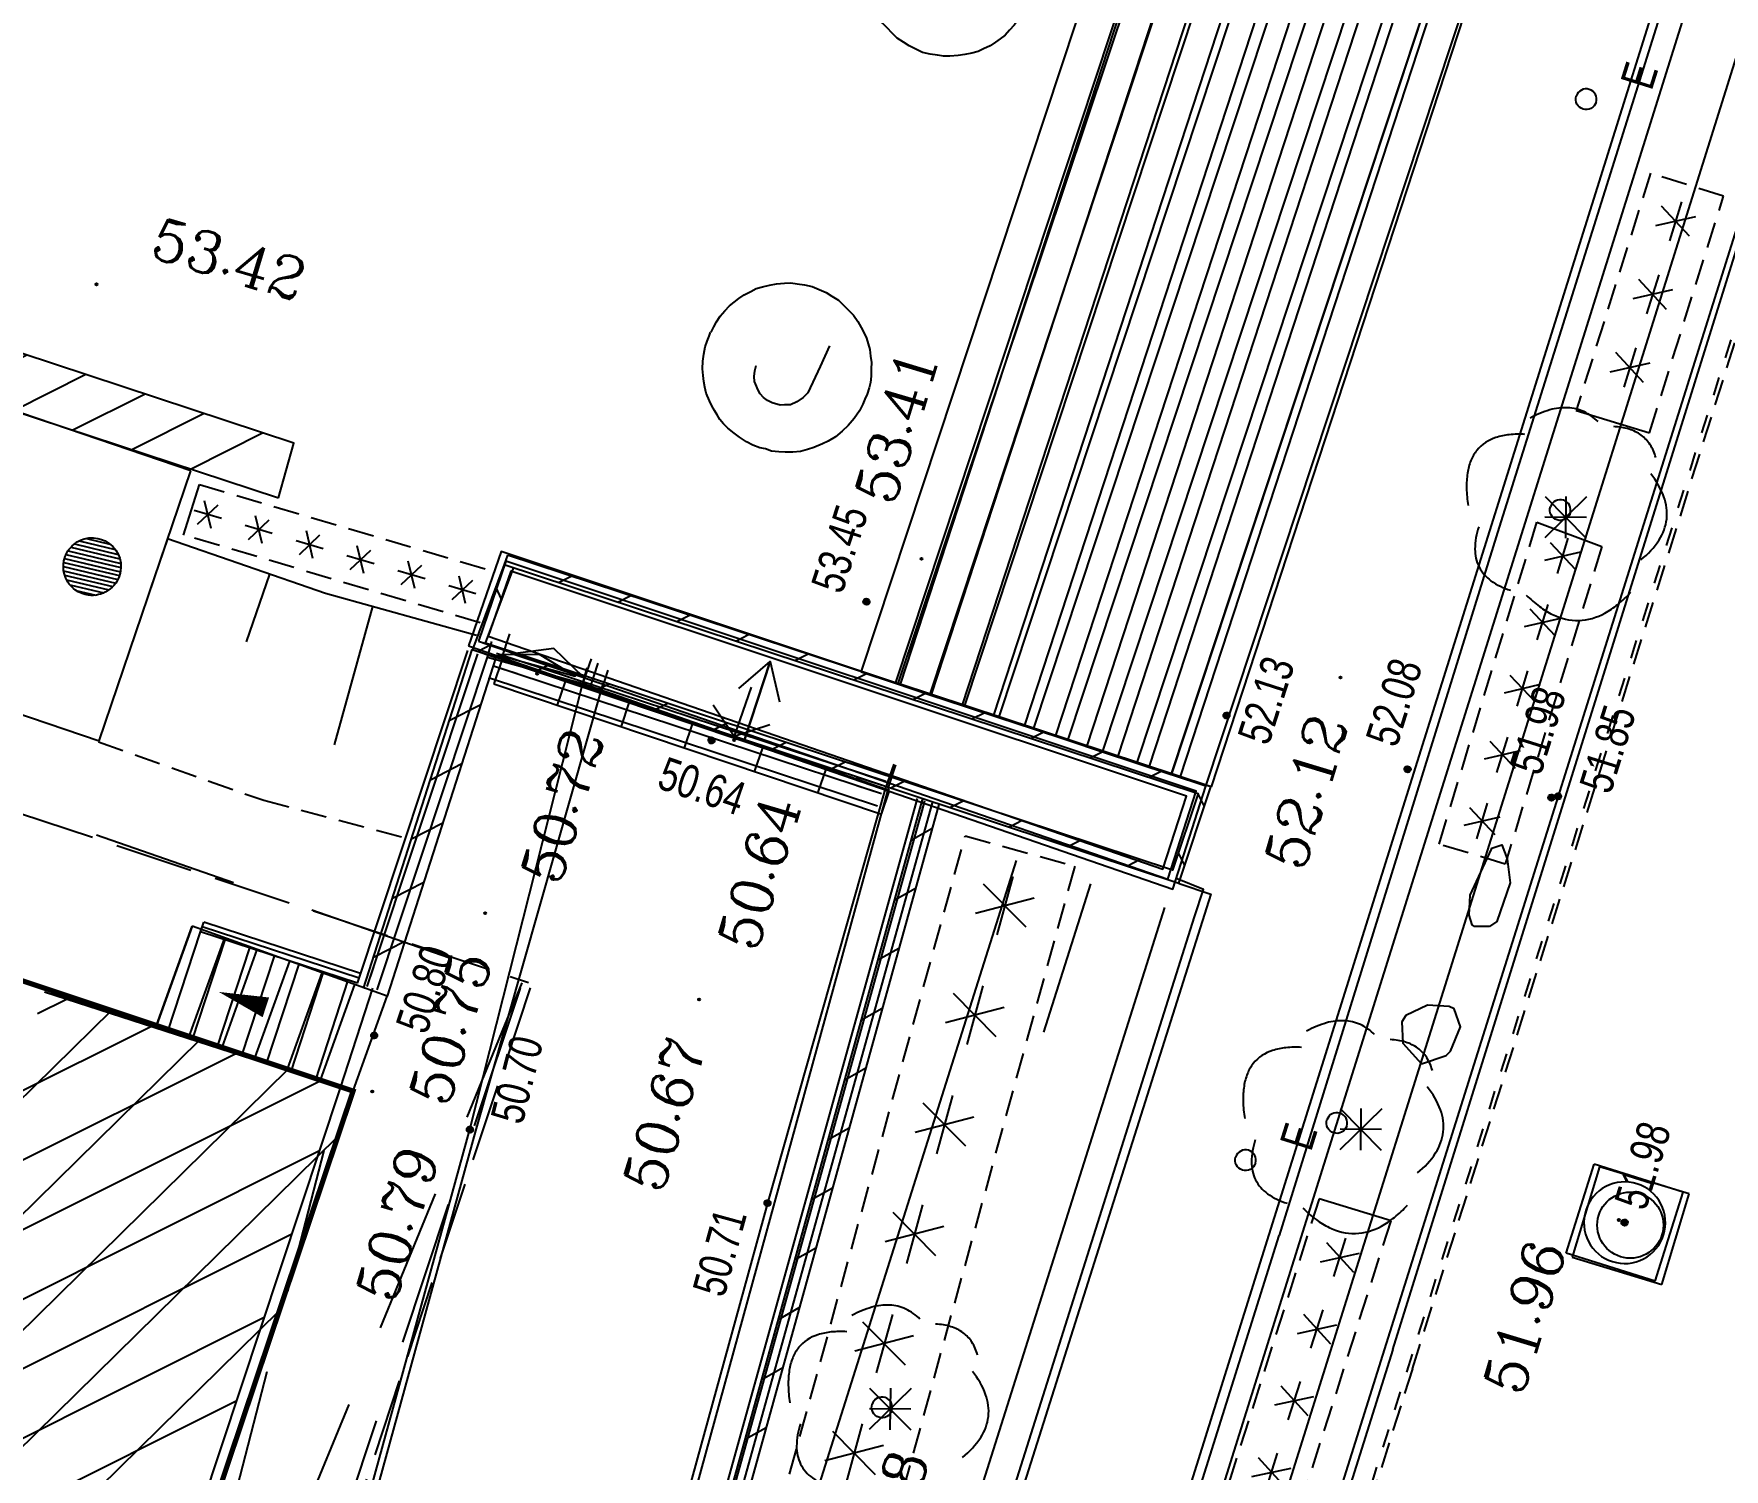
# Model space of a CAD drawing. Extents: x 661856 to 662117, y 6866905 to 6867165.
# Drawn here: x 662033.49 to 662049.8, y 6866967.09 to 6866980.94 of the extents above; entities that cross this region are included whole.
import ezdxf
from ezdxf.enums import TextEntityAlignment as Align

# ---------------------------------------------------------------- set-up
doc = ezdxf.new("R2010")
doc.units = 0
for name, pattern in [('CONTINU', [0]), ('DISCONTIN', [0.75, 0.5, -0.25]), ('HIDDEN', [0.375, 0.25, -0.125]), ('JSI_TCO', [1, 0.5, 0.5]), ('JSI_TIC', [0.2, 0.08, 0.01, -0.1, 0.01]), ('JSI_TIL2', [1.2, 0.6, 0.1, -0.4, 0.1]), ('PARALLEL', [0]), ('USTATION2', [1, 0.75, -0.25])]:
    doc.linetypes.add(name, pattern=pattern)
doc.layers.get('0').update_dxf_attribs({"linetype": 'CONTINUOUS'})
for name, color, linetype in [('ACCES', 7, 'CONTINU'), ('ALTI', 140, 'CONTINUOUS'), ('ARBRES', 3, 'CONTINU'), ('BATI', 6, 'CONTINUOUS'), ('BATI_LEGER', 7, 'CONTINU'), ('BATI_PUBLIC', 7, 'CONTINU'), ('BORDURE', 7, 'CONTINU'), ('COTE_ALTI', 8, 'CONTINU'), ('COTE_DE_SEUIL', 8, 'CONTINU'), ('ESCALIER', 7, 'CONTINU'), ('HACHURE', 7, 'CONTINUOUS'), ('HAIE', 3, 'CONTINU'), ('LIGNE_DIVERS', 7, 'CONTINU'), ('LIMITE', 7, 'CONTINUOUS'), ('MOB-URB', 6, 'CONTINU'), ('MUR', 7, 'CONTINU'), ('OBJASS', 22, 'CONTINUOUS'), ('OBJEAU', 4, 'CONTINUOUS'), ('OBJET_ASSAINIS', 5, 'CONTINU'), ('OUVRAGE_ART_DA', 7, 'CONTINU'), ('OUVRAGE_ART_PI', 7, 'CONTINU'), ('TALUS', 3, 'CONTINU'), ('VEGETATION', 3, 'CONTINUOUS'), ('VOIRIE', 7, 'CONTINUOUS')]:
    doc.layers.add(name, color=color, linetype=linetype)
doc.styles.add('COMPLEX', font='COMPLEX')
doc.styles.get("Standard").update_dxf_attribs({"font": 'ARIALUNI.ttf', "height": 2})
doc.linetypes.add('JSI_HAIED', pattern='A,0.48,0.06,-0.1,[138,jsi_form.shx,S=0.05,R=0,X=-0.1,Y=0],0.06', length=0.7)
doc.linetypes.add('JSI_HAIEG', pattern='A,0.48,0.06,-0.1,[137,jsi_form.shx,S=0.05,R=0,X=-0.1,Y=0],0.06', length=0.7)
doc.linetypes.add('JSI_MUA', pattern='A,0.0001,[130,jsi_form.shx,S=0.5,R=0,X=-0.125,Y=0],-0.75', length=0.7501)
doc.linetypes.add('JSI_MUD', pattern='A,0.0001,[130,jsi_form.shx,S=0.5,R=0,X=0.875,Y=0],-0.75', length=0.7501)
doc.linetypes.add('JSI_MUG', pattern='A,0.0001,[130,jsi_form.shx,S=0.5,R=0,X=-0.125,Y=0],-0.75', length=0.7501)
doc.linetypes.add('JSI_MUR', pattern='A,1e-06,-0.5,[130,jsi_form.shx,S=0.7,R=315,X=0.05,Y=0],-0.5', length=1.000001)

# ---------------------------------------------------------------- blocks, each defined once
blk = doc.blocks.new('*X93')
at = {"layer": 'HAIE', "color": 3, "linetype": 'CONTINU'}
for p, q in [((610682.309, 133478.416), (610682.158, 133477.851)), ((610682.516, 133478.21), (610681.951, 133478.057)), ((610682.44, 133477.927), (610682.026, 133478.34)), ((610682.159, 133476.868), (610681.745, 133477.281)), ((610682.027, 133477.357), (610681.877, 133476.792)), ((610682.234, 133477.151), (610681.67, 133476.998)), ((610681.745, 133476.298), (610681.595, 133475.733)), ((610681.952, 133476.092), (610681.388, 133475.939)), ((610681.877, 133475.809), (610681.463, 133476.222)), ((610681.595, 133474.75), (610681.181, 133475.163)), ((610681.463, 133475.239), (610681.313, 133474.674)), ((610681.67, 133475.033), (610681.106, 133474.881)), ((610681.182, 133474.18), (610681.031, 133473.615)), ((610681.389, 133473.974), (610680.824, 133473.822)), ((610681.313, 133473.691), (610680.899, 133474.104)), ((610681.032, 133472.632), (610680.618, 133473.045)), ((610680.9, 133473.121), (610680.75, 133472.556)), ((610681.107, 133472.915), (610680.543, 133472.763))]:
    blk.add_line(p, q, dxfattribs=at)
blk = doc.blocks.new('*X94')
at = {"layer": 'BATI_PUBLIC', "color": 7, "linetype": 'CONTINU'}
for p, q in [((610669.651, 133473.079), (610673.621, 133477.049)), ((610669.102, 133471.399), (610674.476, 133476.773)), ((610668.554, 133469.719), (610675.331, 133476.496)), ((610668.005, 133468.039), (610675.815, 133475.849)), ((610667.457, 133466.359), (610675.267, 133474.169))]:
    blk.add_line(p, q, dxfattribs=at)
blk = doc.blocks.new('*X96')
at = {"layer": 'MUR', "color": 7, "linetype": 'CONTINU'}
for p, q in [((610677.354, 133481.043), (610677.296, 133481.167)), ((610677.901, 133481.214), (610678.023, 133481.277)), ((610678.473, 133481.031), (610678.594, 133481.094)), ((610679.044, 133480.848), (610679.166, 133480.911)), ((610679.615, 133480.665), (610679.737, 133480.728)), ((610677.253, 133480.607), (610677.131, 133480.544)), ((610680.187, 133480.482), (610680.308, 133480.545)), ((610677.824, 133480.423), (610677.702, 133480.361)), ((610680.758, 133480.299), (610680.88, 133480.362)), ((610678.395, 133480.24), (610678.273, 133480.177)), ((610681.33, 133480.116), (610681.451, 133480.179)), ((610678.966, 133480.056), (610678.845, 133479.994)), ((610679.538, 133479.873), (610679.416, 133479.811)), ((610681.901, 133479.934), (610682.023, 133479.996)), ((610680.109, 133479.69), (610679.987, 133479.627)), ((610682.473, 133479.751), (610682.594, 133479.813)), ((610683.044, 133479.568), (610683.166, 133479.63)), ((610680.68, 133479.506), (610680.559, 133479.444)), ((610683.615, 133479.385), (610683.737, 133479.447)), ((610681.251, 133479.323), (610681.13, 133479.26)), ((610684.087, 133479.228), (610684.149, 133479.106)), ((610681.823, 133479.139), (610681.701, 133479.077)), ((610682.394, 133478.956), (610682.272, 133478.893)), ((610682.965, 133478.772), (610682.844, 133478.71)), ((610683.537, 133478.589), (610683.415, 133478.526)), ((610683.902, 133478.657), (610683.965, 133478.535))]:
    blk.add_line(p, q, dxfattribs=at)
blk = doc.blocks.new('*X98')
at = {"layer": 'MUR', "color": 7, "linetype": 'CONTINU'}
for p, q in [((610681.325, 133478.759), (610681.525, 133478.875)), ((610681.17, 133478.18), (610681.37, 133478.295)), ((610681.014, 133477.6), (610681.215, 133477.716)), ((610680.859, 133477.021), (610681.059, 133477.136)), ((610680.704, 133476.441), (610680.904, 133476.557)), ((610680.549, 133475.862), (610680.749, 133475.977)), ((610680.393, 133475.282), (610680.593, 133475.398)), ((610680.238, 133474.702), (610680.438, 133474.818)), ((610680.083, 133474.123), (610680.283, 133474.238)), ((610679.927, 133473.543), (610680.128, 133473.659)), ((610679.772, 133472.964), (610679.972, 133473.079))]:
    blk.add_line(p, q, dxfattribs=at)
blk = doc.blocks.new('*X108')
at = {"layer": 'HAIE', "color": 3, "linetype": 'CONTINU'}
for p, q in [((610685.438, 133474.582), (610685.552, 133474.952)), ((610685.307, 133474.724), (610685.684, 133474.81)), ((610685.364, 133474.909), (610685.627, 133474.625)), ((610685.15, 133474.216), (610685.413, 133473.932)), ((610685.224, 133473.889), (610685.338, 133474.259)), ((610685.093, 133474.031), (610685.47, 133474.117)), ((610684.936, 133473.523), (610685.199, 133473.239)), ((610685.01, 133473.196), (610685.125, 133473.566)), ((610684.879, 133473.338), (610685.256, 133473.424)), ((610684.722, 133472.83), (610684.985, 133472.546)), ((610684.797, 133472.503), (610684.911, 133472.873)), ((610684.665, 133472.645), (610685.042, 133472.731)), ((610684.583, 133471.81), (610684.697, 133472.18)), ((610684.451, 133471.952), (610684.828, 133472.038)), ((610684.508, 133472.137), (610684.771, 133471.853)), ((610684.294, 133471.444), (610684.557, 133471.16)), ((610684.369, 133471.117), (610684.483, 133471.487)), ((610684.237, 133471.259), (610684.614, 133471.345)), ((610684.081, 133470.751), (610684.344, 133470.468)), ((610684.155, 133470.425), (610684.269, 133470.794)), ((610684.023, 133470.566), (610684.401, 133470.652)), ((610683.867, 133470.058), (610684.13, 133469.775)), ((610683.941, 133469.732), (610684.055, 133470.101)), ((610683.81, 133469.873), (610684.187, 133469.959)), ((610683.727, 133469.039), (610683.841, 133469.408)), ((610683.596, 133469.18), (610683.973, 133469.266)), ((610683.653, 133469.365), (610683.916, 133469.082)), ((610683.439, 133468.672), (610683.702, 133468.389)), ((610683.513, 133468.346), (610683.627, 133468.715)), ((610683.382, 133468.488), (610683.759, 133468.574))]:
    blk.add_line(p, q, dxfattribs=at)
blk = doc.blocks.new('*X109')
at = {"layer": 'TALUS', "color": 3, "linetype": 'CONTINU'}
for p, q in [((610674.123, 133481.605), (610673.964, 133481.124)), ((610675.111, 133481.272), (610674.89, 133480.616)), ((610676.107, 133480.967), (610675.748, 133479.63))]:
    blk.add_line(p, q, dxfattribs=at)
blk = doc.blocks.new('*X110')
at = {"layer": 'MUR', "color": 7, "linetype": 'CONTINU'}
for p, q in [((610677.16, 133480.029), (610676.858, 133479.871)), ((610676.981, 133479.456), (610676.68, 133479.298)), ((610676.803, 133478.883), (610676.502, 133478.725)), ((610676.625, 133478.311), (610676.323, 133478.152)), ((610676.446, 133477.738), (610676.145, 133477.58))]:
    blk.add_line(p, q, dxfattribs=at)
blk = doc.blocks.new('*X111')
at = {"layer": 'HAIE', "color": 3, "linetype": 'CONTINU'}
for p, q in [((610674.545, 133481.709), (610674.478, 133481.974)), ((610674.643, 133481.804), (610674.38, 133481.879)), ((610674.413, 133481.747), (610674.61, 133481.936)), ((610674.906, 133481.606), (610675.102, 133481.795)), ((610675.037, 133481.568), (610674.971, 133481.833)), ((610675.135, 133481.663), (610674.873, 133481.738)), ((610675.398, 133481.465), (610675.594, 133481.654)), ((610675.529, 133481.427), (610675.463, 133481.692)), ((610675.628, 133481.522), (610675.365, 133481.597)), ((610675.89, 133481.324), (610676.087, 133481.513)), ((610676.022, 133481.286), (610675.955, 133481.551)), ((610676.12, 133481.381), (610675.857, 133481.456)), ((610676.612, 133481.24), (610676.35, 133481.315)), ((610676.383, 133481.182), (610676.579, 133481.372)), ((610676.514, 133481.145), (610676.448, 133481.41)), ((610677.105, 133481.099), (610676.842, 133481.174)), ((610676.875, 133481.041), (610677.072, 133481.231)), ((610677.006, 133481.004), (610676.94, 133481.269))]:
    blk.add_line(p, q, dxfattribs=at)
blk = doc.blocks.new('*X115')
at = {"layer": 'MUR', "color": 7, "linetype": 'CONTINU'}
for p, q in [((610671.037, 133483.915), (610670.593, 133483.687)), ((610671.609, 133483.732), (610670.917, 133483.376)), ((610672.18, 133483.549), (610671.489, 133483.193)), ((610672.752, 133483.366), (610672.06, 133483.01)), ((610673.323, 133483.183), (610672.631, 133482.827)), ((610673.895, 133483), (610673.203, 133482.644)), ((610674.466, 133482.818), (610673.774, 133482.461)), ((610675.037, 133482.635), (610674.346, 133482.278))]:
    blk.add_line(p, q, dxfattribs=at)
blk = doc.blocks.new('*X132')
at = {"layer": 'HAIE', "color": 3, "linetype": 'CONTINU'}
for p, q in [((610688.783, 133484.649), (610688.513, 133484.936)), ((610688.705, 133484.981), (610688.591, 133484.604)), ((610688.84, 133484.837), (610688.456, 133484.748)), ((610688.491, 133484.274), (610688.376, 133483.897)), ((610688.625, 133484.13), (610688.242, 133484.041)), ((610688.568, 133483.941), (610688.299, 133484.229)), ((610688.354, 133483.234), (610688.084, 133483.522)), ((610688.276, 133483.567), (610688.162, 133483.189)), ((610688.411, 133483.423), (610688.027, 133483.333))]:
    blk.add_line(p, q, dxfattribs=at)
blk = doc.blocks.new('*X133')
at = {"layer": 'HAIE', "color": 3, "linetype": 'CONTINU'}
for p, q in [((610687.465, 133481.683), (610687.711, 133481.425)), ((610687.538, 133481.383), (610687.639, 133481.725)), ((610687.415, 133481.512), (610687.761, 133481.596)), ((610687.276, 133481.042), (610687.522, 133480.784)), ((610687.349, 133480.742), (610687.45, 133481.084)), ((610687.226, 133480.871), (610687.573, 133480.955)), ((610687.088, 133480.401), (610687.333, 133480.143)), ((610687.16, 133480.101), (610687.261, 133480.443)), ((610687.037, 133480.23), (610687.384, 133480.314)), ((610686.848, 133479.59), (610687.195, 133479.673)), ((610686.899, 133479.76), (610687.145, 133479.502)), ((610686.971, 133479.46), (610687.072, 133479.802)), ((610686.66, 133478.949), (610687.006, 133479.032)), ((610686.71, 133479.119), (610686.956, 133478.861)), ((610686.782, 133478.819), (610686.883, 133479.161))]:
    blk.add_line(p, q, dxfattribs=at)
blk = doc.blocks.new('P20200')
for p, q in [((0, 0.497), (0, 0)), ((0.9987, 0.497), (0, 0.497)), ((0.1637, 0.0097), (0.1637, 0.497)), ((0.3274, 0.497), (0.3274, 0.0097)), ((0.4912, 0.497), (0.4912, 0.497)), ((0.4912, 0), (0.4912, 0.497)), ((0.6712, 0.497), (0.6712, 0.0097)), ((0.835, 0.0097), (0.835, 0.497)), ((0.9987, 0), (0.9987, 0.497)), ((0, 0), (0.9987, 0))]:
    blk.add_line(p, q)
blk = doc.blocks.new('P20100')
for p, q in [((0, 0.994), (0, 0)), ((0.999, 0.994), (0, 0.994)), ((0.999, 0), (0.999, 0.994)), ((0, 0), (0.999, 0))]:
    blk.add_line(p, q)
blk.add_circle((0.496, 0.492), 0.35)
blk = doc.blocks.new('P30600')
at = {"color": 0}
blk.add_circle((0, 0), 0.05, dxfattribs=at)
blk.add_attdef('COTE30600', text='', height=0.3).set_placement((-0.3, -0.6), align=Align.RIGHT)
blk = doc.blocks.new('P30500')
at = {"color": 0}
blk.add_circle((0, 0), 0.05, dxfattribs=at)
blk.add_attdef('COTE30500', text='', height=0.3).set_placement((-0.3, -0.15), align=Align.RIGHT)
blk = doc.blocks.new('P30200')
at = {"color": 0}
blk.add_circle((0, 0), 0.05, dxfattribs=at)
blk.add_attdef('COTE30200', (0.3, -0.15), '', height=0.3)
blk = doc.blocks.new('P30400')
at = {"color": 0}
blk.add_circle((0, 0), 0.05, dxfattribs=at)
blk.add_attdef('COTE30400', text='', height=0.3).set_placement((-0.3, 0.3), align=Align.RIGHT)
blk = doc.blocks.new('P30100')
at = {"color": 0}
blk.add_circle((0, 0), 0.05, dxfattribs=at)
blk.add_attdef('COTE30100', (0.3, 0.3), '', height=0.3)
blk = doc.blocks.new('SU415')
at = {"color": 0, "linetype": 'CONTINUOUS'}
for points in [[(0, 0.5), (0, 0)], [(0.1, 0.167), (0.9, 0.167), (0.5, 0.5), (0.1, 0.167)], [(1, 0), (1, 0.5)]]:
    blk.add_lwpolyline(points, dxfattribs=at)
at = {"color": 0, "linetype": 'DISCONTIN'}
blk.add_lwpolyline([(0, 0), (1, 0)], dxfattribs=at)
blk = doc.blocks.new('SU413')
at = {"color": 0, "linetype": 'CONTINUOUS'}
for points in [[(0.429, 1), (0.5, 1.75), (0.571, 1)], [(0.5, 0), (0.5, 1.75), (0.5, 0)], [(0, 0.5), (0, 0)], [(1, 0), (1, 0.5)]]:
    blk.add_lwpolyline(points, dxfattribs=at)
at = {"color": 0, "linetype": 'DISCONTIN'}
blk.add_lwpolyline([(0, 0), (1, 0)], dxfattribs=at)
blk = doc.blocks.new('P23000')
at = {"color": 3}
for p, q in [((-1, 1), (1, -1)), ((1, 1), (-1, -1)), ((0, 1), (0, -1)), ((1, 0), (-1, 0))]:
    blk.add_line(p, q, dxfattribs=at)
blk = doc.blocks.new('P20400')
for p, q in [((0.00291, 0.042358), (0.457971, 0.49746)), ((0.00451, -0.056042), (0.556803, 0.4963)), ((0.020176, -0.140374), (0.639712, 0.479217)), ((0.03236, 0.171811), (0.329013, 0.46849)), ((0.047687, -0.212861), (0.712481, 0.451992)), ((0.083908, -0.276636), (0.776695, 0.416211)), ((0.127476, -0.333065), (0.832958, 0.37248)), ((0.178683, -0.381854), (0.881916, 0.321442)), ((0.236867, -0.423664), (0.924498, 0.264028)), ((0.301681, -0.458844), (0.958866, 0.198399)), ((0.376782, -0.483736), (0.984064, 0.123598)), ((0.463477, -0.497034), (0.99468, 0.034216)), ((0.565357, -0.495145), (0.99468, -0.065784)), ((0.704861, -0.455629), (0.955635, -0.204833))]:
    blk.add_line(p, q)
blk.add_lwpolyline([(0.000012, 0.003507), (0.005023, 0.070696), (0.017875, 0.132497), (0.047162, 0.211984), (0.087112, 0.281999), (0.136413, 0.343226), (0.183279, 0.386895), (0.240339, 0.427289), (0.3109, 0.462862), (0.393492, 0.488524), (0.469644, 0.499078), (0.550596, 0.497433), (0.628495, 0.483207), (0.705518, 0.45581), (0.773723, 0.41842), (0.821806, 0.382676), (0.852395, 0.354708), (0.894083, 0.307731), (0.925474, 0.262625), (0.945583, 0.226839), (0.958304, 0.199894), (0.976518, 0.151429), (0.987747, 0.110012), (0.995897, 0.063924), (0.999758, 0.015542), (0.999094, -0.030093), (0.993871, -0.078048), (0.984347, -0.124128), (0.974265, -0.158344), (0.96036, -0.195113), (0.937814, -0.241492), (0.915388, -0.278304), (0.889466, -0.313554), (0.850883, -0.356204), (0.824152, -0.380691), (0.786009, -0.41012), (0.744138, -0.436345), (0.695951, -0.460003), (0.655672, -0.475149), (0.601153, -0.489661), (0.550077, -0.497486), (0.510872, -0.499882), (0.429354, -0.494984), (0.361925, -0.480557), (0.299747, -0.458147), (0.267756, -0.44279), (0.207145, -0.40526), (0.158919, -0.365601), (0.133158, -0.339745), (0.105807, -0.307591), (0.089012, -0.284762), (0.06505, -0.246615), (0.049198, -0.216282), (0.036562, -0.187685), (0.020641, -0.142178), (0.011649, -0.107299), (0.000915, -0.030231), (0.000254, -0.015932)], close=True)
blk = doc.blocks.new('P23800')
for p, q in [((0, 0.497), (0, 0)), ((0.9987, 0.497), (0, 0.497)), ((0.9987, 0), (0.9987, 0.497)), ((0, 0), (0.9987, 0))]:
    blk.add_line(p, q)
blk = doc.blocks.new('SU321')
at = {"color": 0, "linetype": 'CONTINUOUS'}
for points in [[(0, 0.001), (0.002, 0.037), (0.004, 0.07), (0.011, 0.109), (0.023, 0.15), (0.035, 0.188), (0.051, 0.22), (0.068, 0.25), (0.088, 0.285), (0.115, 0.318), (0.138, 0.347), (0.167, 0.372), (0.202, 0.399), (0.236, 0.422), (0.278, 0.446), (0.312, 0.463), (0.348, 0.474), (0.391, 0.486), (0.436, 0.497), (0.481, 0.498), (0.526, 0.497), (0.567, 0.492), (0.612, 0.486), (0.654, 0.472), (0.69, 0.458), (0.729, 0.443), (0.768, 0.419), (0.802, 0.395), (0.828, 0.374), (0.856, 0.35), (0.881, 0.323), (0.903, 0.296), (0.923, 0.263), (0.943, 0.23), (0.958, 0.196), (0.976, 0.155), (0.987, 0.12), (0.993, 0.087), (0.998, 0.049), (0.998, 0.015), (0.999, -0.017), (0.997, -0.06), (0.987, -0.116), (0.972, -0.169), (0.954, -0.214), (0.931, -0.26), (0.903, -0.302), (0.879, -0.331), (0.841, -0.372), (0.812, -0.398), (0.779, -0.426), (0.738, -0.449), (0.696, -0.468), (0.661, -0.482), (0.62, -0.495), (0.582, -0.497), (0.549, -0.506), (0.504, -0.508), (0.461, -0.506), (0.412, -0.498), (0.374, -0.49), (0.327, -0.478), (0.293, -0.466), (0.263, -0.451), (0.237, -0.433), (0.211, -0.416), (0.186, -0.396), (0.16, -0.375), (0.123, -0.342), (0.103, -0.313), (0.083, -0.285), (0.064, -0.254), (0.045, -0.219), (0.027, -0.176), (0.015, -0.136), (0.004, -0.094), (0.001, -0.059), (0, -0.026), (-0.002, -0.001)], [(0.676, 0.218), (0.675, 0.083), (0.674, -0.09), (0.659, -0.127), (0.636, -0.167), (0.609, -0.199), (0.578, -0.213), (0.554, -0.226), (0.504, -0.232), (0.473, -0.231), (0.445, -0.225), (0.418, -0.212), (0.394, -0.196), (0.379, -0.18), (0.358, -0.16), (0.343, -0.133), (0.333, -0.101), (0.327, -0.068)]]:
    blk.add_lwpolyline(points, dxfattribs=at)
blk = doc.blocks.new('$B_200')
at = {"color": 0, "linetype": 'BYBLOCK', "flags": 128}
for points in [[(0, -0.5, -0.414214), (-0.5, 0, -0.414214), (0, 0.5)], [(0, -0.5, 0.414214), (0.5, 0, 0.414214), (0, 0.5)]]:
    blk.add_lwpolyline(points, format="xyb", dxfattribs=at)
blk = doc.blocks.new('$B_220')
at = {"color": 0, "linetype": 'BYBLOCK', "flags": 128}
for points in [[(0.2972, 0.2716, 0.039633), (0.2729, 0.3437, 0.053426), (0.2409, 0.4008, 0.147584), (0.1538, 0.4704, 0.071882), (0.0987, 0.4828, 0.058066), (0.0359, 0.4803, 0.043501), (-0.0346, 0.4629, 0.032041), (-0.1128, 0.4306)], [(-0.195, 0.3513, 0.077685), (-0.3026, 0.3364, 0.115926), (-0.3794, 0.2917, 0.119307), (-0.4255, 0.2171, 0.082378), (-0.4409, 0.1128)], [(0.4613, -0.0462, 0.087593), (0.487, 0.0333, 0.096392), (0.4819, 0.1128, 0.080457), (0.446, 0.1922, 0.056881), (0.3794, 0.2716)], [(-0.4409, 0.0334, 0.03619), (-0.4742, -0.0436, 0.046233), (-0.4922, -0.1156, 0.121403), (-0.4819, -0.2447, 0.119181), (-0.4102, -0.354, 0.044648), (-0.3512, -0.4012, 0.034835), (-0.2769, -0.4434)], [(0.3794, -0.3641, 0.076898), (0.4306, -0.3193, 0.090424), (0.4613, -0.2646, 0.083207), (0.4715, -0.2001, 0.062964), (0.4613, -0.1256)], [(-0.1128, -0.4434, 0.078382), (0.005, -0.498, 0.113914), (0.1127, -0.503, 0.115194), (0.21, -0.4583, 0.080222), (0.2972, -0.3641)]]:
    blk.add_lwpolyline(points, format="xyb", dxfattribs=at)
blk = doc.blocks.new('$B_020')
at = {"color": 0, "linetype": 'BYBLOCK', "flags": 128}
for points in [[(0, 0), (0, 1)], [(0, 1), (1, 1)], [(1, 0), (1, 1)], [(0, 0), (1, 0)]]:
    blk.add_lwpolyline(points, dxfattribs=at)
for points in [[(0.5, 0.0625, -0.4142136), (0.0625, 0.5, -0.4142136), (0.5, 0.9375)], [(0.5, 0.0625, 0.4142136), (0.9375, 0.5, 0.4142136), (0.5, 0.9375)]]:
    blk.add_lwpolyline(points, format="xyb", dxfattribs=at)
blk = doc.blocks.new('$B_027')
at = {"color": 0, "linetype": 'BYBLOCK', "flags": 128}
for points in [[(-0.5, -0.5), (0.5, -0.5), (0.5, -0.188)], [(-0.5, -0.5), (-0.5, -0.188)]]:
    blk.add_lwpolyline(points, dxfattribs=at)
blk.add_lwpolyline([(-0.406, -0.406), (0.406, -0.406), (0, -0.188)], close=True, dxfattribs=at)
blk = doc.blocks.new('$B_028')
at = {"color": 0, "linetype": 'BYBLOCK', "flags": 128}
for points in [[(0, 0.5), (0, -0.5), (0.0938, -0.0625)], [(-0.5, -0.5), (-0.5, 0)], [(0.5, 0), (0.5, -0.5)], [(-0.0937, -0.0625), (0, -0.5)], [(-0.5, -0.5), (0.5, -0.5)]]:
    blk.add_lwpolyline(points, dxfattribs=at)
blk = doc.blocks.new('$B_001')
at = {"color": 0, "linetype": 'BYBLOCK', "flags": 128}
for points in [[(0, 0), (0, 1)], [(0, 1), (1, 1)], [(0, 0), (1, 0)]]:
    blk.add_lwpolyline(points, dxfattribs=at)
blk = doc.blocks.new('$B_210')
at = {"linetype": 'CONTINUOUS'}
blk.add_hatch(color=0, dxfattribs=at).paths.add_polyline_path([(0, -0.5, -1), (0, 0.5, -1)])
at = {"color": 0, "linetype": 'BYBLOCK', "flags": 128}
blk.add_lwpolyline([(0, -0.5, -1), (0, 0.5, -1)], format="xyb", close=True, dxfattribs=at)

msp = doc.modelspace()

# ---------------------------------------------------------------- hatches: boundary and pattern name
at = {"layer": 'HACHURE'}
h = msp.add_hatch(dxfattribs=at)
h.set_pattern_fill('_USER', color=256, scale=0.6, angle=26.5676, style=0, pattern_type=0)
h.set_pattern_definition([(26.56761368, (50261.49716, 6738626.0907), (-0.2683521585, 0.5366443133), [])])
edge = h.paths.add_edge_path()
edge.add_line((661932.568, 6866987.86), (661945.677, 6866983.487))
edge.add_line((661945.677, 6866983.487), (661946.665, 6866986.457))
edge.add_line((661946.665, 6866986.457), (661963.755, 6866980.758))
edge.add_line((661963.755, 6866980.758), (661963.244, 6866979.245))
edge.add_line((661963.244, 6866979.245), (661980.522, 6866973.462))
edge.add_line((661980.522, 6866973.462), (662010.428, 6866963.543))
edge.add_line((662010.428, 6866963.543), (662028.856, 6866957.401))
edge.add_line((662028.856, 6866957.401), (662030.123, 6866961.207))
edge.add_line((662030.123, 6866961.207), (662033.604, 6866971.712))
edge.add_line((661931.619, 6866985.015), (661947.576, 6866979.691))
edge.add_line((661947.576, 6866979.691), (661948.564, 6866982.662))
edge.add_line((661948.564, 6866982.662), (661959.95, 6866978.865))
edge.add_line((661959.95, 6866978.865), (661958.946, 6866975.891))
edge.add_line((661958.946, 6866975.891), (661961.96, 6866974.898))
edge.add_line((661961.96, 6866974.898), (661962.447, 6866976.348))
edge.add_line((661962.447, 6866976.348), (661979.574, 6866970.616))
edge.add_line((661979.574, 6866970.616), (662009.482, 6866960.696))
edge.add_line((662009.482, 6866960.696), (662030.755, 6866953.606))
edge.add_line((662030.755, 6866953.606), (662032.97, 6866960.261))
edge.add_line((662032.97, 6866960.261), (662036.452, 6866970.768))
edge.add_line((662036.452, 6866970.768), (662033.597, 6866971.692))
edge.add_line((661931.619, 6866985.015), (661932.568, 6866987.86))

# ---------------------------------------------------------------- linework, layer by layer
at = {"layer": 'BATI', "elevation": 57.333, "flags": 128}
for points in [[(661931.619, 6866985.015), (661947.576, 6866979.691), (661948.564, 6866982.662), (661959.95, 6866978.865), (661958.946, 6866975.891), (661961.96, 6866974.898), (661962.447, 6866976.348), (661979.574, 6866970.616), (662009.482, 6866960.696), (662030.755, 6866953.606), (662032.97, 6866960.261), (662036.452, 6866970.768)], [(662034.788, 6866971.312), (662035.102, 6866972.272)], [(662035.026, 6866971.235), (662035.34, 6866972.195)], [(662035.263, 6866971.157), (662035.577, 6866972.117)], [(662035.501, 6866971.079), (662035.815, 6866972.039)], [(662035.739, 6866971.001), (662036.053, 6866971.961)], [(662035.976, 6866970.924), (662036.29, 6866971.884)], [(662036.214, 6866970.846), (662036.528, 6866971.806)], [(662036.452, 6866970.768), (662033.597, 6866971.692)], [(662036.452, 6866970.768), (662036.766, 6866971.728)]]:
    msp.add_lwpolyline(points, dxfattribs=at)
at = {"layer": 'BATI', "linetype": 'JSI_TIL2', "ltscale": 2, "elevation": 57.333, "flags": 128}
for points in [[(662034.1, 6866973.209), (662038.203, 6866971.781), (662031.551, 6866951.764), (662013.13, 6866957.884), (661978.876, 6866969.27), (661961.96, 6866974.898)], [(662038.203, 6866971.781), (662030.748, 6866953.62)], [(662031.551, 6866951.764), (662036.452, 6866970.768)]]:
    msp.add_lwpolyline(points, dxfattribs=at)
at = {"layer": 'BATI', "elevation": 57.333, "flags": 128}
msp.add_lwpolyline([(662036.246, 6866971.376, 0, 0, 0), (662035.279, 6866971.693, 0, 0.2, 0), (662035.733, 6866971.544, 0.2, 0.2, 0)], format="xyseb", dxfattribs=at)
at = {"layer": 'BATI_LEGER', "color": 7, "linetype": 'USTATION2'}
for points in [[(661968.832, 6866994.911), (662038.268, 6866971.783)], [(662038.284, 6866971.734), (662031.609, 6866951.693), (662012.863, 6866957.923)]]:
    msp.add_lwpolyline(points, dxfattribs=at)
at = {"layer": 'BATI_PUBLIC', "color": 7, "linetype": 'CONTINU', "const_width": 0.05}
msp.add_lwpolyline([(661957.151, 6867019.15), (661965.107, 6867042.65), (661969.045, 6867041.317), (661969.767, 6867043.45), (661972.676, 6867042.485), (661973.234, 6867044.186), (661977.083, 6867042.946), (661976.554, 6867041.277), (661979.416, 6867040.259), (661978.731, 6867038.169), (661982.647, 6867036.833), (661974.066, 6867011.068), (661975.832, 6867010.48), (661974.571, 6867006.668), (661972.797, 6867007.259), (661971.887, 6867004.525), (661973.497, 6867001.543), (661972.323, 6866998.095), (661969.418, 6866996.699), (661968.353, 6866993.476), (662036.575, 6866970.737), (662030.798, 6866953.544), (662013.322, 6866959.229)], dxfattribs=at)
at = {"layer": 'BORDURE', "linetype": 'JSI_TCO', "ltscale": 2, "elevation": 57.333, "flags": 128}
for points in [[(662041.018, 6866950.704), (662054.066, 6866992.239), (662058.775, 6867007.264), (662065.75, 6867029.431, 0.009327), (662065.906, 6867029.968, 0.004948), (662066.1, 6867030.711, 0.020273), (662066.199, 6867031.194, 0.021293), (662066.291, 6867031.965, 0.016042), (662066.331, 6867032.858)], [(662017.711, 6866957.847), (662017.037, 6866955.736), (662030.011, 6866951.431), (662031.275, 6866951.01, 0.397303), (662032.535, 6866951.6), (662037.702, 6866970.364), (662038.792, 6866974.671)]]:
    msp.add_lwpolyline(points, format="xyb", dxfattribs=at)
for points in [[(662039.285, 6866949.802), (662052.686, 6866992.547), (662058.018, 6867009.554), (662063.22, 6867026.096)], [(662041.709, 6866973.654), (662040.573, 6866969.655), (662035.883, 6866952.591)], [(662044.693, 6866972.418), (662044.779, 6866972.681), (662044.527, 6866972.784)], [(662037.496, 6866949.632), (662044.693, 6866972.418)]]:
    msp.add_lwpolyline(points, dxfattribs=at)
at = {"layer": 'BORDURE', "color": 7, "linetype": 'CONTINUOUS'}
for points in [[(662058.3, 6867010.317), (662054.12, 6866996.83), (662047.633, 6866976.177), (662045.511, 6866969.343)], [(662046.608, 6866968.243), (662053.173, 6866989.259), (662059.294, 6867008.866)], [(662017.791, 6866957.771), (662017.107, 6866955.674), (662031.294, 6866950.987), (662032.101, 6866950.989), (662032.604, 6866951.62), (662037.76, 6866970.353), (662038.987, 6866974.666)], [(662041.74, 6866973.668), (662040.559, 6866969.37), (662035.932, 6866952.511), (662035.791, 6866951.921), (662035.806, 6866951.221), (662035.995, 6866950.723), (662036.176, 6866950.425), (662036.401, 6866950.153), (662036.929, 6866949.721), (662037.572, 6866949.43), (662038.152, 6866949.357), (662038.221, 6866949.362), (662038.758, 6866949.456), (662039.578, 6866949.772), (662040.371, 6866950.262), (662040.49, 6866950.352), (662041.121, 6866950.839)], [(662044.545, 6866972.738), (662044.851, 6866972.637), (662037.526, 6866949.512)], [(662039.33, 6866949.661), (662045.511, 6866969.343)], [(662046.608, 6866968.243), (662040.149, 6866947.693), (662037.301, 6866938.749)]]:
    msp.add_lwpolyline(points, dxfattribs=at)
for points in [[(662047.539, 6866972.325, 51.959), (662047.395, 6866972.324, 51.971), (662047.372, 6866972.34, 51.973), (662047.344, 6866972.433, 51.974), (662047.355, 6866972.627, 51.977), (662047.559, 6866973.072, 51.983), (662047.563, 6866973.079, 51.983), (662047.66, 6866973.113, 51.972), (662047.711, 6866972.977, 51.97), (662047.74, 6866972.747, 51.966), (662047.61, 6866972.373, 51.96)], [(662046.884, 6866971, 51.97), (662047.122, 6866971.078, 51.985), (662047.163, 6866971.122, 51.984), (662047.261, 6866971.357, 51.977), (662047.198, 6866971.531, 51.973), (662047.15, 6866971.552, 51.971), (662046.943, 6866971.564, 51.963), (662046.733, 6866971.466, 51.954), (662046.694, 6866971.404, 51.956), (662046.705, 6866971.2, 51.962)]]:
    msp.add_polyline3d(points, close=True, dxfattribs=at)
at = {"layer": 'ESCALIER', "color": 7, "linetype": 'CONTINU'}
for p, q in [((662041.835, 6866974.668), (662046.782, 6866989.436)), ((662046.697, 6866989.465), (662041.852, 6866974.662)), ((662046.997, 6866989.363), (662042.152, 6866974.563)), ((662047.296, 6866989.261), (662042.453, 6866974.464)), ((662047.596, 6866989.16), (662042.753, 6866974.365)), ((662047.895, 6866989.058), (662043.053, 6866974.266)), ((662048.194, 6866988.956), (662043.354, 6866974.167)), ((662048.494, 6866988.855), (662043.654, 6866974.068)), ((662048.793, 6866988.753), (662043.954, 6866973.969)), ((662049.093, 6866988.651), (662044.255, 6866973.87)), ((662049.392, 6866988.55), (662044.555, 6866973.771)), ((662049.691, 6866988.448), (662044.855, 6866973.672)), ((662044.855, 6866973.672), (662041.835, 6866974.668)), ((662035.022, 6866972.327), (662034.678, 6866971.369)), ((662034.678, 6866971.369), (662035.022, 6866972.327)), ((662036.905, 6866971.653), (662035.022, 6866972.327)), ((662034.994, 6866971.263), (662035.336, 6866972.214)), ((662035.31, 6866971.158), (662035.65, 6866972.102)), ((662035.626, 6866971.053), (662035.964, 6866971.99)), ((662035.943, 6866970.948), (662036.277, 6866971.877)), ((662036.259, 6866970.843), (662036.591, 6866971.765)), ((662036.575, 6866970.737), (662036.905, 6866971.653)), ((662034.678, 6866971.369), (662036.575, 6866970.737))]:
    msp.add_line(p, q, dxfattribs=at)
at = {"layer": 'HAIE', "color": 3, "linetype": 'HIDDEN'}
for points in [[(662049.083, 6866977.087), (662049.798, 6866979.372), (662049.093, 6866979.593), (662048.376, 6866977.302)], [(662035.092, 6866976.59), (662037.948, 6866975.746)], [(662048.623, 6866975.99), (662047.692, 6866972.926), (662047.054, 6866973.119), (662047.998, 6866976.226)], [(662037.802, 6866975.255), (662034.939, 6866976.102)], [(662036.806, 6866952.578), (662042.481, 6866973.199), (662043.538, 6866972.908), (662037.869, 6866952.311)], [(662045.896, 6866969.697), (662043.663, 6866962.676), (662044.354, 6866962.456), (662046.59, 6866969.484)]]:
    msp.add_lwpolyline(points, dxfattribs=at)
at = {"layer": 'HAIE', "color": 3, "linetype": 'CONTINUOUS'}
for points in [[(662048.376, 6866977.302), (662049.083, 6866977.087)], [(662034.939, 6866976.102), (662035.092, 6866976.59)], [(662047.998, 6866976.226), (662048.623, 6866975.99)], [(662046.59, 6866969.484), (662045.896, 6866969.697)]]:
    msp.add_lwpolyline(points, dxfattribs=at)
at = {"layer": 'LIGNE_DIVERS', "color": 7, "linetype": 'HIDDEN'}
for points in [[(662046.796, 6866968.057), (662054.247, 6866991.769), (662061.39, 6867014.469)], [(662046.796, 6866968.057), (662041.351, 6866950.695), (662041.104, 6866950.766)]]:
    msp.add_lwpolyline(points, dxfattribs=at)
at = {"layer": 'LIMITE', "linetype": 'JSI_MUD', "ltscale": 0.15}
msp.add_line((662037.808, 6866975.149, 111.162), (662037.784, 6866975.078, 111.201), dxfattribs=at)
at = {"layer": 'LIMITE', "linetype": 'JSI_MUG', "ltscale": 0.15}
for p, q in [((662037.784, 6866975.078, 111.222), (662037.855, 6866975.054, 111.205)), ((662042.089, 6866973.537, 108.079), (662042.049, 6866973.393, 108.092))]:
    msp.add_line(p, q, dxfattribs=at)
at = {"layer": 'LIMITE', "linetype": 'JSI_TCO', "ltscale": 2}
for p, q in [((662036.616, 6866971.777, 108.126), (662037.682, 6866974.987, 108.087)), ((662042.162, 6866973.517, 108.079), (662036.313, 6866952.456, 109.949))]:
    msp.add_line(p, q, dxfattribs=at)
at = {"layer": 'LIMITE', "linetype": 'JSI_MUD', "ltscale": 0.2}
msp.add_line((662037.714, 6866974.765, 108.089), (662037.777, 6866974.955, 108.087), dxfattribs=at)
at = {"layer": 'LIMITE', "linetype": 'JSI_MUG', "ltscale": 0.2}
msp.add_line((662036.711, 6866971.746, 108.126), (662036.774, 6866971.936, 108.123), dxfattribs=at)
at = {"layer": 'LIMITE', "linetype": 'JSI_TCO', "ltscale": 2, "elevation": 57.333, "flags": 128}
msp.add_lwpolyline([(662037.688, 6866975.032), (662044.484, 6866972.685), (662044.803, 6866973.678), (662038.002, 6866975.943)], close=True, dxfattribs=at)
at = {"layer": 'LIMITE', "linetype": 'JSI_MUR', "ltscale": 0.15, "elevation": 57.333, "flags": 128}
msp.add_lwpolyline([(662037.784, 6866975.078), (662044.436, 6866972.781), (662044.709, 6866973.63), (662038.049, 6866975.848)], close=True, dxfattribs=at)
at = {"layer": 'LIMITE', "linetype": 'JSI_MUR', "ltscale": 0.2, "elevation": 57.333, "flags": 128}
msp.add_lwpolyline([(662036.711, 6866971.746), (662037.777, 6866974.955)], dxfattribs=at)
at = {"layer": 'LIMITE', "linetype": 'JSI_TCO', "ltscale": 2, "elevation": 57.333, "flags": 128}
for points in [[(662036.806, 6866971.714), (662037.872, 6866974.924)], [(662042.017, 6866973.558), (662036.168, 6866952.496)]]:
    msp.add_lwpolyline(points, dxfattribs=at)
at = {"layer": 'LIMITE', "linetype": 'JSI_MUR', "ltscale": 0.15, "elevation": 57.333, "flags": 128}
msp.add_lwpolyline([(662042.089, 6866973.537), (662036.241, 6866952.476)], dxfattribs=at)
at = {"layer": 'LIMITE', "elevation": 108.126, "flags": 128}
for points in [[(662035.102, 6866972.272), (662035.133, 6866972.367)], [(662036.616, 6866971.777), (662035.102, 6866972.272)], [(662036.647, 6866971.872), (662035.133, 6866972.367)]]:
    msp.add_lwpolyline(points, dxfattribs=at)
at = {"layer": 'LIMITE', "linetype": 'JSI_MUR', "ltscale": 0.1, "elevation": 108.126, "flags": 128}
msp.add_lwpolyline([(662036.632, 6866971.825), (662035.118, 6866972.32)], dxfattribs=at)
at = {"layer": 'LIMITE', "linetype": 'JSI_TCO', "ltscale": 2}
msp.add_polyline3d([(662037.879, 6866975.125, 111.183), (662044.388, 6866972.877, 109.578), (662044.615, 6866973.582, 109.52), (662038.096, 6866975.754, 110.763), (662037.879, 6866975.125, 111.183)], dxfattribs=at)
at = {"layer": 'MUR', "color": 7, "linetype": 'CONTINUOUS'}
for points in [[(662035.854, 6866976.46), (662036.004, 6866976.989), (662031.382, 6866978.513), (662031.21, 6866977.99), (662035.854, 6866976.46)], [(662038.032, 6866975.816), (662037.728, 6866974.998), (662044.542, 6866972.744), (662044.851, 6866973.671), (662038.066, 6866975.907)], [(662038.066, 6866975.907), (662038.032, 6866975.816), (662044.729, 6866973.609), (662044.481, 6866972.867), (662037.854, 6866975.058), (662038.123, 6866975.782)], [(662037.724, 6866974.996), (662037.953, 6866974.92)]]:
    msp.add_lwpolyline(points, dxfattribs=at)
at = {"layer": 'MUR', "color": 7, "linetype": 'PARALLEL'}
for points in [[(662036.675, 6866971.727), (662037.724, 6866974.996)], [(662037.953, 6866974.92), (662036.905, 6866971.653)], [(662036.214, 6866952.422), (662042.071, 6866973.558)], [(662042.229, 6866973.514), (662036.372, 6866952.378)]]:
    msp.add_lwpolyline(points, dxfattribs=at)
at = {"layer": 'OBJASS', "linetype": 'JSI_TCO', "ltscale": 2}
msp.add_line((662037.96, 6866974.963, 108.085), (662041.714, 6866973.727, 107.968), dxfattribs=at)
at = {"layer": 'OBJASS', "linetype": 'JSI_MUG', "ltscale": 0.25}
msp.add_line((662037.921, 6866974.844, 108.085), (662038.158, 6866974.766, 108.077), dxfattribs=at)
at = {"layer": 'OBJASS', "linetype": 'JSI_MUD', "ltscale": 0.25}
msp.add_line((662041.437, 6866973.686, 107.975), (662041.675, 6866973.608, 107.968), dxfattribs=at)
at = {"layer": 'OBJASS', "linetype": 'JSI_TCO', "ltscale": 2, "elevation": 57.333, "flags": 128}
msp.add_lwpolyline([(662037.882, 6866974.726), (662041.636, 6866973.489)], dxfattribs=at)
at = {"layer": 'OBJASS', "linetype": 'JSI_MUA', "ltscale": 0.25, "elevation": 57.333, "flags": 128}
msp.add_lwpolyline([(662037.921, 6866974.844), (662041.675, 6866973.608)], dxfattribs=at)
at = {"layer": 'TALUS', "color": 3, "linetype": 'CONTINUOUS'}
msp.add_lwpolyline([(662037.766, 6866975.132), (662036.31, 6866975.537), (662034.783, 6866976.066)], dxfattribs=at)
at = {"layer": 'TALUS', "color": 3, "linetype": 'HIDDEN'}
msp.add_lwpolyline([(662034.117, 6866974.105), (662035.712, 6866973.542), (662037.134, 6866973.164)], dxfattribs=at)
at = {"layer": 'VEGETATION', "linetype": 'JSI_HAIED', "ltscale": 2, "elevation": 57.333, "flags": 128}
for points in [[(662063.506, 6867026.006), (662058.304, 6867009.464), (662052.973, 6866992.457), (662039.61, 6866949.836)], [(662037.209, 6866949.722), (662044.407, 6866972.509)]]:
    msp.add_lwpolyline(points, dxfattribs=at)
at = {"layer": 'VEGETATION', "linetype": 'JSI_HAIEG', "ltscale": 2, "elevation": 57.333, "flags": 128}
for points in [[(662064.078, 6867025.826), (662058.876, 6867009.284), (662053.545, 6866992.278), (662040.404, 6866950.364)], [(662035.968, 6866950.773), (662042.976, 6866972.96)]]:
    msp.add_lwpolyline(points, dxfattribs=at)
at = {"layer": 'VEGETATION', "linetype": 'JSI_MUD', "ltscale": 1.5, "elevation": 57.333, "flags": 128}
msp.add_lwpolyline([(662043.24, 6866971.304), (662043.692, 6866972.735)], dxfattribs=at)
at = {"layer": 'VOIRIE', "linetype": 'JSI_TIC', "ltscale": 2, "elevation": 57.333, "flags": 128}
msp.add_lwpolyline([(662041.275, 6866950.623), (662054.324, 6866992.158), (662059.032, 6867007.183), (662066.008, 6867029.35, 0.009304), (662066.166, 6867029.894, 0.004973), (662066.361, 6867030.645, 0.02036), (662066.465, 6867031.15, 0.021232), (662066.56, 6867031.941, 0.016104), (662066.601, 6867032.854)], format="xyb", dxfattribs=at)

# ---------------------------------------------------------------- block references
at = {"layer": 'ACCES', "color": 7, "linetype": 'CONTINU'}
for name, p, xscale, yscale, rotation in [('SU413', (662038.962, 6866974.58), 2.924095999968585, 0.4560656998993979, 341.8319627130451), ('SU415', (662038.002, 6866974.903), 0.9016057999999132, 0.5191715002466387, 341.6185627060618)]:
    msp.add_blockref(name, p, dxfattribs=dict(at, xscale=xscale, yscale=yscale, rotation=rotation))
at = {"layer": 'ALTI', "linetype": 'CONTINUOUS'}
for p, xscale, yscale, rotation in [((662041.528, 6866975.459, 57.333), 0.0599999999194851, 0.0599999999194851, 341.5761480971111), ((662045.002, 6866974.36, 57.333), 0.0599999999194851, 0.0599999999194851, 341.5761480971111), ((662040.033, 6866974.12, 57.333), 0.059999999918419, 0.059999999918419, 160.9474263179552), ((662046.75, 6866973.841, 57.333), 0.0600000001813464, 0.0600000001813464, 72.59289878158079), ((662048.137, 6866973.568, 57.333), 0.0600000001402149, 0.0600000001402149, 72.55902280477518), ((662048.201, 6866973.58, 57.333), 0.0600000001402149, 0.0600000001402149, 72.55902280477518), ((662036.778, 6866971.272, 57.333), 0.0600000003346027, 0.0600000003346027, 71.62835714908289), ((662037.702, 6866970.364, 57.333), 0.0599999998112697, 0.0599999998112697, 75.79550188962763), ((662040.573, 6866969.655, 57.333), 0.0599999998310691, 0.0599999998310691, 254.6317191267039), ((662048.844, 6866969.467, 57.333), 0.0600000001065417, 0.0600000001065417, 72.55906148115635)]:
    msp.add_blockref('$B_210', p, dxfattribs=dict(at, xscale=xscale, yscale=yscale, rotation=rotation))
at = {"layer": 'ARBRES', "color": 3, "linetype": 'CONTINU', "xscale": 0.1999999999095632, "yscale": 0.1999999999095632, "rotation": 359.5109626559351}
for p in [(662048.275, 6866976.273), (662046.298, 6866970.367), (662041.757, 6866967.668)]:
    msp.add_blockref('P23000', p, dxfattribs=at)
at = {"layer": 'BATI', "linetype": 'CONTINUOUS', "xscale": 15.60489063962825, "yscale": 0.350399999779282, "rotation": 71.69405851887996}
for p in [(662041.809, 6866974.668, 57.333), (662042.141, 6866974.558, 57.333), (662042.474, 6866974.448, 57.333), (662042.807, 6866974.338, 57.333), (662043.139, 6866974.228, 57.333), (662043.472, 6866974.118, 57.333), (662043.805, 6866974.008, 57.333), (662044.138, 6866973.898, 57.333), (662044.47, 6866973.788, 57.333), (662044.803, 6866973.678, 57.333)]:
    msp.add_blockref('$B_001', p, dxfattribs=at)
at = {"layer": 'BATI_PUBLIC', "color": 7, "linetype": 'CONTINU', "rotation": 359.5109627095217}
msp.add_blockref('*X94', (50243.611, 6738711.553), dxfattribs=at)
at = {"layer": 'COTE_ALTI', "color": 8}
ref = msp.add_blockref('P30100', (662034.099, 6866978.521, 53.425), dxfattribs=dict(at, xscale=0.2000000000932818, yscale=0.2000000000932818, rotation=343.3109654157499))
ref.add_attrib('COTE30100', '53.42', (662034.597, 6866978.789, 53.425), dxfattribs={"color": 8, "height": 0.4, "rotation": 343.311, "style": 'COMPLEX'})
ref = msp.add_blockref('P30100', (662042.06, 6866975.873, 53.414), dxfattribs=dict(at, xscale=0.2000000003706532, yscale=0.2000000003706532, rotation=73.31096317646008))
ref.add_attrib('COTE30100', '53.41', (662041.792, 6866976.371, 53.414), dxfattribs={"color": 8, "height": 0.4, "rotation": 73.311, "style": 'COMPLEX'})
ref = msp.add_blockref('P30500', (662046.103, 6866974.727, 52.115), dxfattribs=dict(at, xscale=0.2000000003706532, yscale=0.2000000003706532, rotation=73.31096317646008))
ref.add_attrib('COTE30500', '52.12', dxfattribs={"color": 8, "height": 0.4, "rotation": 73.311, "style": 'COMPLEX'}).set_placement((662046.18, 6866974.287, 52.115), align=Align.RIGHT)
ref = msp.add_blockref('P30500', (662037.849, 6866972.453, 50.749), dxfattribs=dict(at, xscale=0.2000000003706532, yscale=0.2000000003706532, rotation=73.31096317646008))
ref.add_attrib('COTE30500', '50.75', dxfattribs={"color": 8, "height": 0.4, "rotation": 73.311, "style": 'COMPLEX'}).set_placement((662037.925, 6866972.012, 50.749), align=Align.RIGHT)
ref = msp.add_blockref('P30500', (662039.913, 6866971.619, 50.672), dxfattribs=dict(at, xscale=0.2000000003706532, yscale=0.2000000003706532, rotation=73.31096317646008))
ref.add_attrib('COTE30500', '50.67', dxfattribs={"color": 8, "height": 0.4, "rotation": 73.311, "style": 'COMPLEX'}).set_placement((662039.99, 6866971.178, 50.672), align=Align.RIGHT)
ref = msp.add_blockref('P30600', (662036.76, 6866970.732, 50.794), dxfattribs=dict(at, xscale=0.2000000003706532, yscale=0.2000000003706532, rotation=73.31096317646008))
ref.add_attrib('COTE30600', '50.79', dxfattribs={"color": 8, "height": 0.4, "rotation": 73.311, "style": 'COMPLEX'}).set_placement((662037.411, 6866970.119, 50.794), align=Align.RIGHT)
ref = msp.add_blockref('P30400', (662048.788, 6866969.492, 51.963), dxfattribs=dict(at, xscale=0.2000000003706532, yscale=0.2000000003706532, rotation=73.31096317646008))
ref.add_attrib('COTE30400', '51.96', dxfattribs={"color": 8, "height": 0.4, "rotation": 73.311, "style": 'COMPLEX'}).set_placement((662048.29, 6866969.224, 51.963), align=Align.RIGHT)
ref = msp.add_blockref('P30200', (662041.397, 6866965.424, 52.28), dxfattribs=dict(at, xscale=0.2000000003706532, yscale=0.2000000003706532, rotation=73.31096317646008))
ref.add_attrib('COTE30200', '52.28', (662041.703, 6866965.75, 52.28), dxfattribs={"color": 8, "height": 0.4, "rotation": 73.311, "style": 'COMPLEX'})
at = {"layer": 'COTE_DE_SEUIL', "color": 8}
ref = msp.add_blockref('P30600', (662038.35, 6866974.764, 50.724), dxfattribs=dict(at, xscale=0.2000000003706532, yscale=0.2000000003706532, rotation=73.31096317646008))
ref.add_attrib('COTE30600', '50.72', dxfattribs={"color": 8, "height": 0.4, "rotation": 73.311, "style": 'COMPLEX'}).set_placement((662039.002, 6866974.151, 50.724), align=Align.RIGHT)
ref = msp.add_blockref('P30600', (662040.251, 6866974.122, 50.639), dxfattribs=dict(at, xscale=0.2000000003706532, yscale=0.2000000003706532, rotation=73.31096317646008))
ref.add_attrib('COTE30600', '50.64', dxfattribs={"color": 8, "height": 0.4, "rotation": 73.311, "style": 'COMPLEX'}).set_placement((662040.902, 6866973.509, 50.639), align=Align.RIGHT)
at = {"layer": 'HAIE', "color": 3, "linetype": 'CONTINU', "rotation": 359.5109627095217}
for name in ['*X132', '*X111', '*X133', '*X93', '*X108']:
    msp.add_blockref(name, (50243.611, 6738711.553), dxfattribs=at)
at = {"layer": 'LIMITE', "linetype": 'CONTINUOUS', "yscale": 0.5000000000742785}
for name, p, xscale, rotation in [('$B_027', (662038.398, 6866975.038, 57.333), 0.9546985387823298, 344.642829582624), ('$B_028', (662040.333, 6866974.398, 57.333), 3.089113861559451, 340.7819526035047)]:
    msp.add_blockref(name, p, dxfattribs=dict(at, xscale=xscale, rotation=rotation))
at = {"layer": 'MOB-URB', "color": 6, "linetype": 'CONTINU'}
for p, xscale, yscale, rotation in [((662043.047, 6866981.173), 1.60456400003953, 1.60456400003953, 154.2394627050797), ((662040.028, 6866978.059), 1.622422000065944, 1.622422000065944, 335.584262709584)]:
    msp.add_blockref('SU321', p, dxfattribs=dict(at, xscale=xscale, yscale=yscale, rotation=rotation))
at = {"layer": 'MUR', "color": 7, "linetype": 'CONTINU', "rotation": 359.5109627095217}
for name in ['*X115', '*X96', '*X110', '*X98']:
    msp.add_blockref(name, (50243.611, 6738711.553), dxfattribs=at)
at = {"layer": 'OBJASS', "linetype": 'CONTINUOUS', "xscale": 0.9000305881138106, "yscale": 0.9000000003201547, "rotation": 72.56179518083476}
msp.add_blockref('$B_020', (662049.139, 6866968.902, 57.333), dxfattribs=at)
at = {"layer": 'OBJEAU', "linetype": 'CONTINUOUS', "xscale": 0.1999999997158168, "yscale": 0.1999999997158168, "rotation": 72.59289870176389}
for p in [(662048.473, 6866980.307, 57.333), (662045.186, 6866970.069, 57.333)]:
    msp.add_blockref('$B_200', p, dxfattribs=at)
at = {"layer": 'OBJET_ASSAINIS', "color": 5, "linetype": 'CONTINU'}
for name, p, xscale, yscale, rotation in [('P20200', (662037.933, 6866974.665), 3.951976999984143, 0.4863205997195398, 341.4381627092681), ('P20100', (662048.6, 6866970.005), 0.9116803003676754, 0.9116803003676754, 253.2030627122184)]:
    msp.add_blockref(name, p, dxfattribs=dict(at, xscale=xscale, yscale=yscale, rotation=rotation))
at = {"layer": 'OUVRAGE_ART_DA', "color": 7, "linetype": 'CONTINU', "xscale": 1.727878000077742, "yscale": 5.537608999683645, "rotation": 161.264762698381}
msp.add_blockref('P23800', (662035.008, 6866976.722), dxfattribs=at)
at = {"layer": 'OUVRAGE_ART_PI', "color": 7, "linetype": 'CONTINU', "xscale": 0.5557572001156378, "yscale": 0.5557572001156378, "rotation": 301.570962703372}
msp.add_blockref('P20400', (662033.911, 6866976.034), dxfattribs=at)
at = {"layer": 'TALUS', "color": 3, "linetype": 'CONTINU', "rotation": 359.5109627095217}
msp.add_blockref('*X109', (50243.611, 6738711.553), dxfattribs=at)
at = {"layer": 'VEGETATION', "linetype": 'CONTINUOUS'}
for name, p, xscale, yscale, rotation in [('$B_220', (662048.223, 6866976.343, 57.333), 1.999999999893835, 1.999999999893835, 72.59289871934432), ('$B_200', (662048.223, 6866976.343, 57.333), 0.1999999997158168, 0.1999999997158168, 72.59289870176389), ('$B_220', (662046.067, 6866970.428, 57.333), 1.999999999893835, 1.999999999893835, 72.59289871934432), ('$B_200', (662046.067, 6866970.428, 57.333), 0.1999999997158168, 0.1999999997158168, 72.59289870176389), ('$B_220', (662041.678, 6866967.684, 57.333), 1.99999999996062, 1.99999999996062, 72.47102522188077), ('$B_200', (662041.678, 6866967.684, 57.333), 0.1999999999855431, 0.1999999999855431, 72.47102523142132)]:
    msp.add_blockref(name, p, dxfattribs=dict(at, xscale=xscale, yscale=yscale, rotation=rotation))

# ---------------------------------------------------------------- texts
at = {"layer": 'ALTI', "linetype": 'CONTINUOUS', "width": 0.75}
for s, rotation, p in [('53.45', 72.1484, (662040.988, 6866975.619, 57.333)), ('52.13', 72.1484, (662045.103, 6866974.158, 57.333)), ('51.85', 72.559, (662048.401, 6866973.685, 57.333)), ('50.80', 71.6284, (662036.98, 6866971.373, 57.333)), ('50.70', 75.7955, (662037.897, 6866970.48, 57.333))]:
    msp.add_text(s, height=0.32, rotation=rotation, dxfattribs=at).set_placement(p, align=Align.TOP_LEFT)
for s, rotation, p in [('52.08', 72.5929, (662046.645, 6866974.041, 57.333)), ('51.98', 72.559, (662048.032, 6866973.769, 57.333))]:
    msp.add_text(s, height=0.32, rotation=rotation, dxfattribs=at).set_placement(p)
for s, rotation, p in [('50.64', 340.9474, (662040.287, 6866973.392, 57.333)), ('50.71', 74.6317, (662040.377, 6866969.543, 57.333))]:
    msp.add_text(s, height=0.32, rotation=rotation, dxfattribs=at).set_placement(p, align=Align.RIGHT)
msp.add_text('51.98', height=0.32, rotation=72.5591, dxfattribs=at).set_placement((662048.892, 6866969.619, 57.333), align=Align.MIDDLE_LEFT)
at = {"layer": 'OBJEAU', "linetype": 'CONTINUOUS', "width": 0.75}
for p in [(662048.799, 6866980.477, 57.333), (662045.512, 6866970.239, 57.333)]:
    msp.add_text('E', height=0.32, rotation=72.5929, dxfattribs=at).set_placement(p, align=Align.TOP_LEFT)

doc.saveas('drawing.dxf')
